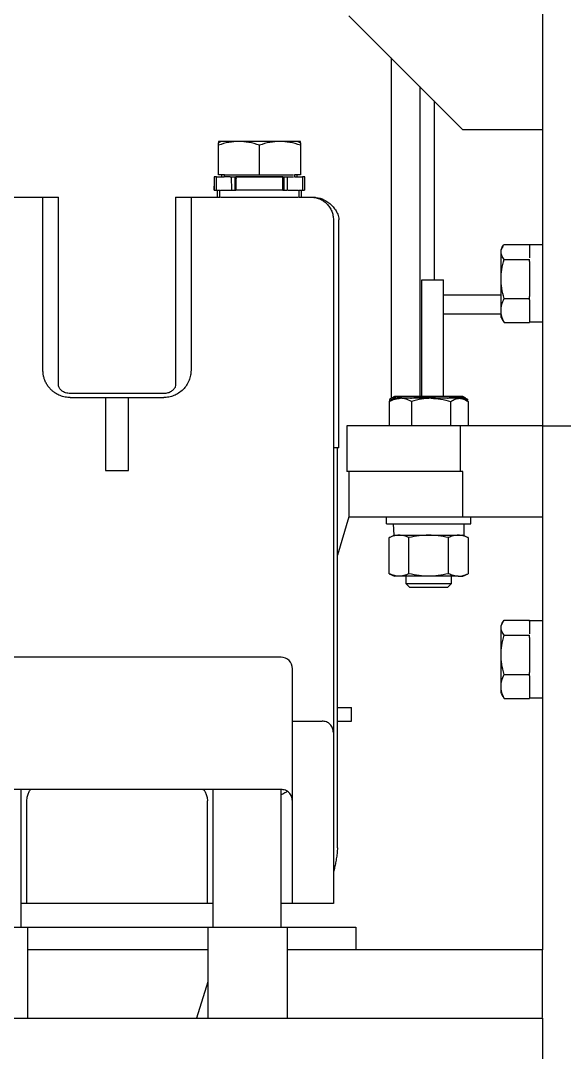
# Model space of a CAD drawing. Header units: millimetres. Extents: x 1293 to 41893, y 1011 to 26911.
# Drawn here: x 23047.8 to 23207, y 15268 to 15570 of the extents above; entities that cross this region are included whole.
import ezdxf

# ---------------------------------------------------------------- set-up
doc = ezdxf.new("R2010")
doc.units = ezdxf.units.MM
doc.header["$LTSCALE"] = 50
doc.layers.add('MAQUINAS', color=11, linetype='Continuous')

msp = doc.modelspace()

# ---------------------------------------------------------------- linework, layer by layer
at = {"color": 7, "linetype": 'Continuous', "lineweight": 25}
for p, q in [((23156.2585232, 15559.0290346), (23156.2585232, 15459.3474374)), ((23164.6585232, 15550.6290346), (23164.6585232, 15459.9651012)), ((23168.8091899, 15546.4783679), (23168.8091899, 15494.0783679)), ((23165.2425232, 15459.9651012), (23165.2425232, 15494.0783679)), ((23165.2425232, 15494.0783679), (23171.5925232, 15494.0783679)), ((23171.5925232, 15459.9651012), (23171.5925232, 15494.0783679)), ((23188.4158566, 15489.6637012), (23171.5925232, 15489.6637012)), ((23188.4158566, 15484.0757012), (23171.5925232, 15484.0757012))]:
    msp.add_line(p, q, dxfattribs=at)
at = {"layer": 'MAQUINAS', "linetype": 'Continuous', "lineweight": 25}
for p, q in [((23200.5758566, 15601.3783679), (23200.5758566, 15298.0450346)), ((23143.9091899, 15571.3783679), (23177.2425232, 15538.0450346)), ((23200.5758566, 15538.0450346), (23177.2425232, 15538.0450346)), ((23105.6902861, 15524.8137325), (23105.6902861, 15534.162245)), ((23105.6904897, 15534.1625245), (23106.4477667, 15534.5737325)), ((23128.9332174, 15534.5737325), (23106.4473678, 15534.5737325)), ((23117.6902861, 15524.8137325), (23117.6902861, 15533.5019357)), ((23128.9328054, 15534.5737325), (23129.6900847, 15534.1625232)), ((23129.6902861, 15534.1622586), (23129.6902861, 15524.8137325)), ((23104.4361929, 15524.2803325), (23104.4807382, 15520.3203325)), ((23105.1079907, 15524.2803325), (23107.4498754, 15524.2803325)), ((23105.1081458, 15520.3203325), (23105.1081458, 15524.2803325)), ((23107.4499081, 15524.8137325), (23105.6902861, 15524.8137325)), ((23106.6236194, 15524.8137325), (23106.6236194, 15524.2803325)), ((23107.4499075, 15524.2803325), (23107.4499075, 15524.8137325)), ((23109.1713218, 15524.2803325), (23107.6832385, 15524.2803325)), ((23109.4358579, 15524.2107879), (23109.5068245, 15520.3203325)), ((23110.5637763, 15520.3203325), (23110.5637763, 15524.2107879)), ((23124.8167958, 15524.2107879), (23124.8167958, 15520.3203325)), ((23125.9602861, 15520.3203325), (23125.9602861, 15524.2107879)), ((23127.9306646, 15524.8137325), (23127.9306646, 15524.2803325)), ((23129.6902861, 15524.8137325), (23127.9306669, 15524.8137325)), ((23127.9307074, 15524.2803325), (23130.2725571, 15524.2803325)), ((23128.7569527, 15524.2803325), (23128.7569527, 15524.8137325)), ((23130.2724263, 15524.2803325), (23130.2724263, 15520.3203325)), ((23130.9536194, 15520.3203325), (23130.9536194, 15524.2803325)), ((23104.4269527, 15521.4728113), (23104.4269527, 15520.3203325)), ((23104.4285102, 15520.3203325), (23104.4307461, 15521.4728113)), ((23110.8789542, 15520.3203325), (23110.8789542, 15523.7469991)), ((23124.5016179, 15523.7469991), (23124.5016179, 15520.3203325)), ((23045.9546011, 15518.3203325), (23058.8612594, 15518.3203325)), ((23054.3569527, 15467.6536658), (23054.3569527, 15518.3203325)), ((23058.8614253, 15463.4562098), (23058.8614253, 15518.3203325)), ((23093.1858135, 15518.3203325), (23093.1858135, 15463.4562119)), ((23093.1859518, 15518.3203325), (23106.0926421, 15518.3203325)), ((23097.6902861, 15518.3203325), (23097.6902861, 15467.6536658)), ((23104.4807382, 15520.3203325), (23106.0926097, 15520.3203325)), ((23105.3569527, 15520.3203325), (23105.3569527, 15518.3203325)), ((23106.0926418, 15518.3203325), (23106.0926418, 15520.3203325)), ((23106.3259733, 15520.3203325), (23109.5068245, 15520.3203325)), ((23110.5637752, 15520.3203325), (23110.8789054, 15520.3203325)), ((23113.6902861, 15518.3203325), (23121.6902861, 15518.3203325)), ((23124.5016506, 15520.3203325), (23124.8168311, 15520.3203325)), ((23129.2879303, 15520.3203325), (23129.2879303, 15518.3203325)), ((23129.2879344, 15518.3203325), (23133.18019, 15518.3203325)), ((23129.2879661, 15520.3203325), (23130.2724407, 15520.3203325)), ((23130.0236194, 15518.3203325), (23130.0236194, 15520.3203325)), ((23139.3569527, 15511.6536658), (23139.3569527, 15311.6536658)), ((23140.9515245, 15444.9869991), (23140.9515245, 15511.6536658)), ((23188.9005532, 15503.8845537), (23188.4158566, 15503.0450346)), ((23189.3090205, 15504.4909358), (23196.7491899, 15504.4909358)), ((23196.7491899, 15504.260235), (23196.7491899, 15504.4909358)), ((23200.5758566, 15504.3017012), (23196.7491899, 15504.3017012)), ((23189.3090205, 15500.0884049), (23196.7491899, 15500.0884049)), ((23196.7491899, 15499.4886182), (23196.7491899, 15500.0884049)), ((23189.3090205, 15488.6425036), (23196.7491899, 15488.6425036)), ((23196.7491899, 15488.2734178), (23196.7491899, 15489.2422903)), ((23188.4158566, 15483.0450346), (23188.9005532, 15482.2055154)), ((23188.9395293, 15482.2280183), (23189.3090205, 15481.5991333)), ((23196.7491899, 15481.9682191), (23196.7491899, 15481.5991333)), ((23196.7491899, 15481.7883679), (23200.5758566, 15481.7883679)), ((23189.3090205, 15481.5991333), (23196.7491899, 15481.5991333)), ((23089.6902861, 15460.8158289), (23062.3569527, 15460.8158289)), ((23062.3569527, 15459.6536658), (23089.6902861, 15459.6536658)), ((23072.6902861, 15459.6536658), (23072.6902861, 15438.3203325)), ((23079.3569527, 15438.3203325), (23079.3569527, 15459.6536658)), ((23156.1227967, 15458.7436426), (23155.7246587, 15458.5385373)), ((23155.7246587, 15458.5385373), (23155.7246587, 15451.3783679)), ((23155.7765355, 15459.0719373), (23155.7765355, 15458.7660307)), ((23157.2425232, 15459.4317012), (23156.1047902, 15458.7748308)), ((23157.2425232, 15459.9651012), (23156.3402628, 15459.4441809)), ((23162.1935898, 15458.5385373), (23162.1935898, 15451.3783679)), ((23173.7114543, 15451.3783679), (23173.7114543, 15458.5385373)), ((23178.1447837, 15459.4441809), (23177.2425232, 15459.9651012)), ((23178.3802562, 15458.7748308), (23177.2425232, 15459.4317012)), ((23178.708511, 15459.0719373), (23178.1230694, 15459.4065707)), ((23178.708511, 15458.7660307), (23178.708511, 15459.0719373)), ((23178.7603877, 15458.5385373), (23178.7603877, 15451.3783679)), ((23200.5758566, 15451.3783679), (23143.2425232, 15451.3783679)), ((23143.2425232, 15451.3783679), (23143.2425232, 15438.0450346)), ((23176.575863, 15438.0450346), (23176.575863, 15451.3783679)), ((23200.5758566, 15451.3783495), (23211.2425232, 15451.3783495)), ((23140.9514834, 15444.9869991), (23140.5190681, 15444.9869991)), ((23140.5191158, 15327.9077304), (23140.5191158, 15444.9869991)), ((23177.2425232, 15438.0450346), (23143.2425232, 15438.0450346)), ((23143.9091899, 15438.0450346), (23143.9091899, 15424.7117012)), ((23177.2425232, 15424.7117012), (23177.2425232, 15438.0450346)), ((23143.9091899, 15424.7117012), (23140.5191158, 15413.5572638)), ((23143.9091899, 15424.7117012), (23200.5758566, 15424.7117012)), ((23154.9091899, 15422.7117012), (23154.9091899, 15424.7117012)), ((23179.5758566, 15422.7117012), (23179.5758566, 15424.7117012)), ((23154.9091899, 15422.7117012), (23179.5758566, 15422.7117012)), ((23156.8958566, 15422.7117012), (23157.0764125, 15419.3783679)), ((23177.5891899, 15419.3783679), (23177.5891899, 15422.7117012)), ((23157.2425232, 15419.3783679), (23155.6921838, 15418.6554328)), ((23155.6955178, 15408.0997484), (23155.6955178, 15418.6569875)), ((23161.4690205, 15408.0997484), (23161.4690205, 15418.6569875)), ((23173.0160259, 15408.0997484), (23173.0160259, 15418.6569875)), ((23178.7928626, 15418.6554328), (23177.2425232, 15419.3783679)), ((23178.7895286, 15418.6569875), (23178.7895286, 15408.0997484)), ((23155.6921838, 15408.101303), (23157.2425232, 15407.3783679)), ((23160.5758566, 15407.3783679), (23160.5758566, 15405.2007846)), ((23173.9091899, 15405.2007846), (23173.9091899, 15407.3783679)), ((23177.2425232, 15407.3783679), (23178.7928626, 15408.101303)), ((23160.5758566, 15405.2007846), (23161.5982732, 15404.1783012)), ((23172.8867732, 15404.1783012), (23173.9091899, 15405.2007846)), ((23189.3090205, 15394.4908927), (23196.7491899, 15394.4908927)), ((23196.7491899, 15394.2601918), (23196.7491899, 15394.4908927)), ((23200.5758566, 15394.3016581), (23196.7491899, 15394.3016581)), ((23188.9005532, 15393.8845106), (23188.4158566, 15393.0449914)), ((23189.3090205, 15390.0883618), (23196.7491899, 15390.0883618)), ((23196.7491899, 15389.4885751), (23196.7491899, 15390.0883618)), ((23124.0236194, 15383.6536658), (23028.0236194, 15383.6536658)), ((23127.3569527, 15311.6536658), (23127.3569527, 15380.3203325)), ((23196.7491899, 15378.2733747), (23196.7491899, 15379.2422472)), ((23189.3090205, 15378.6424605), (23196.7491899, 15378.6424605)), ((23188.4158566, 15373.0449914), (23188.9005532, 15372.2054723)), ((23188.9395293, 15372.2279752), (23189.3090205, 15371.5990902)), ((23189.3090205, 15371.5990902), (23196.7491899, 15371.5990902)), ((23196.7491899, 15371.968176), (23196.7491899, 15371.5990902)), ((23196.7491899, 15371.7883248), (23200.5758566, 15371.7883248)), ((23144.6902861, 15364.9869991), (23144.6902861, 15368.9869991)), ((23127.3569527, 15364.9869991), (23136.0236194, 15364.9869991)), ((23124.0236194, 15344.9869991), (23028.0236194, 15344.9869991)), ((23048.0236194, 15304.7117012), (23048.0236194, 15344.9869991)), ((23104.0236194, 15344.9869991), (23104.0236194, 15304.7117012)), ((23124.0236194, 15304.7117012), (23124.0236194, 15344.9869991)), ((23049.5702861, 15341.6536658), (23049.5702861, 15311.6536658)), ((23102.4769527, 15311.6536658), (23102.4769527, 15341.6536658)), ((23102.4769527, 15311.6536658), (23049.5702861, 15311.6536658)), ((23139.3569527, 15311.6536658), (23127.3569527, 15311.6536658)), ((23005.9091899, 15304.7117012), (23145.9091899, 15304.7117012)), ((23049.9091899, 15278.0450346), (23049.9091899, 15304.7117012)), ((23102.5758566, 15304.7117012), (23102.5758566, 15278.0450346)), ((23125.9091899, 15278.0450346), (23125.9091899, 15304.7117012)), ((23145.9091899, 15304.7117012), (23145.9091899, 15298.0450346)), ((23102.5758566, 15298.0450346), (23049.9091899, 15298.0450346)), ((23200.5758566, 15298.0450346), (23125.9091899, 15298.0450346)), ((23200.5758566, 15278.2783679), (23200.5758566, 15297.9283612)), ((23102.5758566, 15288.7117012), (23099.3340265, 15278.0450346)), ((22999.2425232, 15278.0450346), (23200.5758566, 15278.0450346)), ((23200.5758566, 15278.0450346), (23200.5758566, 15071.3783679))]:
    msp.add_line(p, q, dxfattribs=at)
for centre, start, end in [((23124.0236194, 15380.3203325), 0, 90), ((23142.6902861, 15320.3203325), 165.316673752, 180)]:
    msp.add_arc(centre, 3.3333333, start, end, dxfattribs=at)
for points, knots in [([(23105.6902861, 15534.5737325), (23105.6902823, 15534.5556844), (23105.6902745, 15534.518889), (23105.6904171, 15534.2828049), (23105.6904898, 15534.1625196)], [0, 0, 0, 0, 0.4904984463, 1, 1, 1, 1]), ([(23106.4477423, 15534.5737325), (23106.3226707, 15534.5737325), (23105.8552345, 15534.5737325), (23105.7600224, 15534.5737325), (23105.6902861, 15534.5737325)], [0, 0, 0, 0, 0.2675694969, 1, 1, 1, 1]), ([(23111.6902861, 15534.5737325), (23110.7219383, 15534.5236058), (23108.6889306, 15534.4183667), (23106.720912, 15533.8169105), (23105.6902861, 15533.5019357)], [0, 0, 0, 0, 0.47631292503, 1, 1, 1, 1]), ([(23117.6902861, 15533.5019357), (23116.6596602, 15533.8169105), (23114.6916415, 15534.4183667), (23112.6586339, 15534.5236058), (23111.6902861, 15534.5737325)], [0, 0, 0, 0, 0.523687075, 1, 1, 1, 1]), ([(23123.6902861, 15534.5737325), (23122.7219383, 15534.5236058), (23120.6889306, 15534.4183667), (23118.720912, 15533.8169105), (23117.6902861, 15533.5019357)], [0, 0, 0, 0, 0.476312925, 1, 1, 1, 1]), ([(23129.6902861, 15533.5019357), (23128.6596602, 15533.8169105), (23126.6916415, 15534.4183667), (23124.6586339, 15534.5236058), (23123.6902861, 15534.5737325)], [0, 0, 0, 0, 0.523687075, 1, 1, 1, 1]), ([(23129.6902861, 15534.5737325), (23129.6205498, 15534.5737325), (23129.5253377, 15534.5737325), (23129.057902, 15534.5737325), (23128.9328306, 15534.5737325)], [0, 0, 0, 0, 0.732430894, 1, 1, 1, 1]), ([(23129.6900847, 15534.1625186), (23129.6901567, 15534.2828033), (23129.6902981, 15534.5188882), (23129.69029, 15534.555684), (23129.6902861, 15534.5737325)], [0, 0, 0, 0, 0.5094978312, 1, 1, 1, 1]), ([(23107.5665881, 15524.8137325), (23107.8519346, 15524.8137325), (23108.4537488, 15524.8137325), (23109.8204068, 15524.8137325), (23111.5007675, 15524.8137325), (23113.4283762, 15524.8137325), (23115.5172642, 15524.8137325), (23116.9659454, 15524.8137325), (23117.6902861, 15524.8137325)], [0, 0, 0, 0, 0.15278080562, 0.32222464449, 0.49166848337, 0.66111232225, 0.83055616112, 1, 1, 1, 1]), ([(23109.1713218, 15524.2803325), (23109.2181094, 15524.2769523), (23109.3107794, 15524.2702574), (23109.3944375, 15524.2304815), (23109.4358579, 15524.2107879)], [0, 0, 0, 0, 0.50488495542, 1, 1, 1, 1]), ([(23109.4046551, 15524.2803325), (23109.6109629, 15524.2803325), (23110.2632694, 15524.2803325), (23111.6713459, 15524.2803325), (23113.542002, 15524.2803325), (23115.5799674, 15524.2803325), (23116.9868465, 15524.2803325), (23117.6902861, 15524.2803325)], [0, 0, 0, 0, 0.1036565163, 0.3277423872, 0.5518282582, 0.7759141291, 1, 1, 1, 1]), ([(23109.4358579, 15524.2107879), (23109.4984683, 15524.2107879), (23109.6236891, 15524.2107879), (23110.0794141, 15524.2107879), (23110.4497801, 15524.2107879), (23110.5637763, 15524.2107879)], [0, 0, 0, 0, 0.4090556875, 0.8181113751, 1, 1, 1, 1]), ([(23110.5637763, 15524.2107879), (23110.5679679, 15524.2087009), (23110.6409086, 15524.1723842), (23110.7539599, 15524.0855339), (23110.8558671, 15523.9209343), (23110.8788586, 15523.8054773), (23110.878953, 15523.7477588), (23110.8789542, 15523.7469991)], [0, 0, 0, 0, 0.0238986045, 0.4158687021, 0.7054730902, 0.9961234962, 1, 1, 1, 1]), ([(23124.5834558, 15524.2107879), (23124.2765382, 15524.2107879), (23123.6539669, 15524.2107879), (23122.4285933, 15524.2107879), (23121.0361185, 15524.2107879), (23119.5146444, 15524.2107879), (23117.9272027, 15524.2107879), (23116.3302527, 15524.2107879), (23114.7850841, 15524.2107879), (23113.342169, 15524.2107879), (23112.07933, 15524.2107879), (23111.2169732, 15524.2107879), (23110.8750213, 15524.2107879), (23110.7971096, 15524.2107879)], [0, 0, 0, 0, 0.0947000938, 0.1920957452, 0.2894913966, 0.386887048, 0.4842826994, 0.5816783508, 0.6790740022, 0.7764696536, 0.8738653049, 0.9712609563, 1, 1, 1, 1]), ([(23117.6902861, 15524.8137325), (23118.4146356, 15524.8137325), (23119.8633348, 15524.8137325), (23121.9520887, 15524.8137325), (23123.8802069, 15524.8137325), (23125.5586635, 15524.8137325), (23126.8782009, 15524.8137325), (23127.4468092, 15524.8137325), (23127.6973316, 15524.8137325)], [0, 0, 0, 0, 0.1727833735, 0.345566747, 0.5183501205, 0.691133494, 0.8639168675, 1, 1, 1, 1]), ([(23117.6902861, 15524.2803325), (23118.2283623, 15524.2803325), (23119.3045147, 15524.2803325), (23120.8844271, 15524.2803325), (23122.3966296, 15524.2803325), (23123.8083917, 15524.2803325), (23125.0920219, 15524.2803325), (23126.2117025, 15524.2803325), (23127.1021344, 15524.2803325), (23127.5167704, 15524.2803325), (23127.6973344, 15524.2803325)], [0, 0, 0, 0, 0.12867688923, 0.25735377847, 0.3860306677, 0.51470755694, 0.64338444617, 0.7720613354, 0.90073822464, 1, 1, 1, 1]), ([(23124.5016179, 15523.7469991), (23124.502274, 15523.7649625), (23124.5049385, 15523.8379112), (23124.5450085, 15523.9628498), (23124.6464571, 15524.1007373), (23124.7472971, 15524.1756025), (23124.808459, 15524.2065672), (23124.8167958, 15524.2107879)], [0, 0, 0, 0, 0.09149598799, 0.37156244349, 0.65073864094, 0.95239319065, 1, 1, 1, 1]), ([(23124.8167958, 15524.2107879), (23125.0081317, 15524.2107879), (23125.4476459, 15524.2107879), (23125.8703988, 15524.2107879), (23125.9296219, 15524.2107879), (23125.9591192, 15524.2107879)], [0, 0, 0, 0, 0.2790030222, 0.6408927999, 1, 1, 1, 1]), ([(23106.3259818, 15518.3203325), (23106.5655729, 15518.3203325), (23107.0975225, 15518.3203325), (23108.3221793, 15518.3203325), (23109.8785038, 15518.3203325), (23111.6765542, 15518.3203325), (23113.0190421, 15518.3203325), (23113.6902861, 15518.3203325)], [0, 0, 0, 0, 0.1700403068, 0.3775302301, 0.5850201534, 0.7925100767, 1, 1, 1, 1]), ([(23109.5068245, 15520.3203325), (23109.6123984, 15520.3203325), (23109.8235462, 15520.3203325), (23110.2891784, 15520.3203325), (23110.5607762, 15520.3203325), (23110.563776, 15520.3203325)], [0, 0, 0, 0, 0.4972233795, 0.9944467591, 1, 1, 1, 1]), ([(23117.6902861, 15520.3203325), (23117.1667718, 15520.3203325), (23116.1197434, 15520.3203325), (23114.6081215, 15520.3203325), (23113.2206825, 15520.3203325), (23112.0140646, 15520.3203325), (23111.4050616, 15520.3203325), (23111.1122808, 15520.3203325)], [0, 0, 0, 0, 0.2030098039, 0.4060196078, 0.6090294117, 0.8120392155, 1, 1, 1, 1]), ([(23124.2682824, 15520.3203325), (23123.9755044, 15520.3203325), (23123.3665041, 15520.3203325), (23122.1598896, 15520.3203325), (23120.7724507, 15520.3203325), (23119.2608288, 15520.3203325), (23118.2138003, 15520.3203325), (23117.6902861, 15520.3203325)], [0, 0, 0, 0, 0.1879593104, 0.3909694828, 0.5939796552, 0.7969898276, 1, 1, 1, 1]), ([(23121.6902861, 15518.3203325), (23122.36153, 15518.3203325), (23123.704018, 15518.3203325), (23125.5020683, 15518.3203325), (23127.058393, 15518.3203325), (23128.2830524, 15518.3203325), (23128.8150039, 15518.3203325), (23129.054597, 15518.3203325)], [0, 0, 0, 0, 0.2074896183, 0.4149792366, 0.6224688549, 0.8299584732, 1, 1, 1, 1]), ([(23124.8168004, 15520.3203325), (23125.1007493, 15520.3203325), (23125.6209605, 15520.3203325), (23125.9411337, 15520.3203325), (23125.927447, 15520.3203325), (23125.9225317, 15520.3203325)], [0, 0, 0, 0, 0.4350996358, 0.7971280466, 1, 1, 1, 1]), ([(23126.1639886, 15520.3203325), (23126.4786381, 15520.3203325), (23127.2214024, 15520.3203325), (23128.1500105, 15520.3203325), (23128.8019465, 15520.3203325), (23129.0261098, 15520.3203325), (23129.0545991, 15520.3203325)], [0, 0, 0, 0, 0.2551466242, 0.602301192, 0.9494557598, 1, 1, 1, 1]), ([(23130.2724263, 15520.3203325), (23130.5040849, 15520.3203325), (23130.9022712, 15520.3203325), (23130.9053633, 15520.3203325), (23130.9066564, 15520.3203325)], [0, 0, 0, 0, 0.58178446854, 1, 1, 1, 1]), ([(23133.1803196, 15518.3203325), (23133.5418541, 15518.3040345), (23134.7222229, 15518.2508235), (23136.7202428, 15517.5893696), (23138.5270797, 15516.3079157), (23139.7612253, 15514.9160353), (23140.5339598, 15513.6472702), (23140.9165209, 15512.514545), (23140.9443941, 15511.8290309), (23140.9515245, 15511.6536658)], [0, 0, 0, 0, 0.0972500476, 0.317510299, 0.5544201509, 0.6851588307, 0.8156402005, 0.9528379271, 1, 1, 1, 1]), ([(23188.4158566, 15502.2896704), (23188.4560574, 15502.6381544), (23188.5420985, 15503.3840069), (23189.0424486, 15504.106182), (23189.3090205, 15504.4909358)], [0, 0, 0, 0, 0.4672290805, 1, 1, 1, 1]), ([(23188.4158566, 15502.2896704), (23188.4158566, 15502.5889847), (23188.4158566, 15503.036203), (23188.4158566, 15502.978559), (23188.4158566, 15502.959495)], [0, 0, 0, 0, 0.6692800281, 1, 1, 1, 1]), ([(23196.7491899, 15504.2280662), (23196.7491899, 15504.2320647), (23196.7491899, 15504.2423078), (23196.7491899, 15503.527144), (23196.7491899, 15502.3142068), (23196.7491899, 15501.1123142), (23196.7491899, 15500.5524391)], [0, 0, 0, 0, 0.1823060453, 0.4670128849, 0.7517197245, 1, 1, 1, 1]), ([(23189.3090205, 15500.0884049), (23189.0424486, 15500.4731588), (23188.5420985, 15501.1953339), (23188.4560574, 15501.9411864), (23188.4158566, 15502.2896704)], [0, 0, 0, 0, 0.5327709195, 1, 1, 1, 1]), ([(23188.4158566, 15494.3654543), (23188.4560574, 15495.2714589), (23188.5420985, 15497.2105604), (23189.0424486, 15499.0881042), (23189.3090205, 15500.0884049)], [0, 0, 0, 0, 0.4672290805, 1, 1, 1, 1]), ([(23189.3090205, 15488.6425036), (23189.0424486, 15489.6428044), (23188.5420985, 15491.5203482), (23188.4560574, 15493.4594497), (23188.4158566, 15494.3654543)], [0, 0, 0, 0, 0.5327709195, 1, 1, 1, 1]), ([(23188.4158566, 15485.1208185), (23188.4560574, 15485.6783391), (23188.5420985, 15486.8715881), (23189.0424486, 15488.0269568), (23189.3090205, 15488.6425036)], [0, 0, 0, 0, 0.4672290805, 1, 1, 1, 1]), ([(23189.3090205, 15481.5991333), (23189.0424486, 15482.2146802), (23188.5420985, 15483.3700489), (23188.4560574, 15484.5632979), (23188.4158566, 15485.1208185)], [0, 0, 0, 0, 0.5327709195, 1, 1, 1, 1]), ([(23188.4158566, 15483.1305742), (23188.4158566, 15483.1152419), (23188.4158566, 15483.0696), (23188.4158566, 15483.7017096), (23188.4158566, 15484.6477822), (23188.4158566, 15485.1208185)], [0, 0, 0, 0, 0.2018698921, 0.6009349461, 1, 1, 1, 1]), ([(23062.3569527, 15459.6536658), (23061.8550237, 15459.6811889), (23060.8390913, 15459.7368972), (23059.3474146, 15460.1901226), (23058.1800948, 15460.7938806), (23057.306971, 15461.4304909), (23056.624323, 15462.0456499), (23055.9646601, 15462.8030886), (23055.3672808, 15463.7117279), (23054.9102077, 15464.667204), (23054.5986121, 15465.6292869), (23054.3970826, 15466.6182528), (23054.3709694, 15467.2920143), (23054.3569527, 15467.6536658)], [0, 0, 0, 0, 0.1108248169, 0.2243156358, 0.3457384909, 0.409939034, 0.4765706807, 0.5635564532, 0.6519678356, 0.7435107187, 0.8275716572, 0.9074465174, 1, 1, 1, 1]), ([(23097.6902861, 15467.6536658), (23097.6816953, 15467.3688957), (23097.6669498, 15466.8801049), (23097.5530143, 15466.12515), (23097.3859664, 15465.4216061), (23097.0433239, 15464.4281192), (23096.4350735, 15463.2494686), (23095.4004773, 15461.9696631), (23094.1258675, 15460.927866), (23092.7000066, 15460.1901725), (23091.2081303, 15459.7368923), (23090.1922206, 15459.6811879), (23089.6902861, 15459.6536658)], [0, 0, 0, 0, 0.0729092189, 0.1251442719, 0.1948882152, 0.2566351994, 0.3905435408, 0.5234445012, 0.6541334928, 0.7756047093, 0.8891321367, 1, 1, 1, 1]), ([(23062.3569527, 15460.8158289), (23061.8859431, 15460.8599204), (23060.9421711, 15460.9482676), (23059.8255307, 15461.5911624), (23059.1628451, 15462.3592221), (23058.894565, 15462.9776054), (23058.8699993, 15463.3328038), (23058.8614758, 15463.4560449)], [0, 0, 0, 0, 0.2937801488, 0.5886535725, 0.7778249194, 0.9229131954, 1, 1, 1, 1]), ([(23093.185763, 15463.4560449), (23093.1609612, 15463.2437992), (23093.1049245, 15462.7642565), (23092.654865, 15462.037086), (23091.909955, 15461.3909537), (23090.8728198, 15460.9122941), (23090.1016971, 15460.8493897), (23089.6902861, 15460.8158289)], [0, 0, 0, 0, 0.1324943229, 0.2993543435, 0.5191762677, 0.7434698696, 1, 1, 1, 1]), ([(23155.7246587, 15458.5385373), (23156.2802461, 15458.8010163), (23157.3411608, 15459.3022298), (23158.4371097, 15459.389929), (23158.9591243, 15459.4317012)], [0, 0, 0, 0, 0.523687075, 1, 1, 1, 1]), ([(23158.0517745, 15459.9651012), (23157.6845707, 15459.923329), (23156.913641, 15459.8356298), (23156.1673555, 15459.3344163), (23155.7765355, 15459.0719373)], [0, 0, 0, 0, 0.476312925, 1, 1, 1, 1]), ([(23158.9591243, 15459.4317012), (23158.5350728, 15459.4317012), (23157.6869699, 15459.4317012), (23157.1983035, 15459.4317012), (23157.2904191, 15459.4317012), (23157.3100547, 15459.4317012)], [0, 0, 0, 0, 0.4403519779, 0.8807039557, 1, 1, 1, 1]), ([(23158.0517745, 15459.9651012), (23157.7435268, 15459.9651012), (23157.2665484, 15459.9651012), (23157.3114271, 15459.9651012), (23157.327303, 15459.9651012)], [0, 0, 0, 0, 0.64625079685, 1, 1, 1, 1]), ([(23158.0517745, 15459.9651012), (23158.4197013, 15459.9354612), (23158.9762363, 15459.890627), (23159.5150154, 15459.547863), (23159.6976062, 15459.4317012)], [0, 0, 0, 0, 0.6611028753, 1, 1, 1, 1]), ([(23162.1935898, 15458.5385373), (23161.6380025, 15458.8010163), (23160.5770877, 15459.3022298), (23159.4811389, 15459.389929), (23158.9591243, 15459.4317012)], [0, 0, 0, 0, 0.523687075, 1, 1, 1, 1]), ([(23161.9129519, 15459.4317012), (23162.3730316, 15459.547863), (23163.730611, 15459.890627), (23165.1329302, 15459.9354612), (23166.0600074, 15459.9651012)], [0, 0, 0, 0, 0.3388971247, 1, 1, 1, 1]), ([(23167.952522, 15459.4317012), (23167.0230805, 15459.389929), (23165.0717549, 15459.3022298), (23163.1828073, 15458.8010163), (23162.1935898, 15458.5385373)], [0, 0, 0, 0, 0.476312925, 1, 1, 1, 1]), ([(23166.0600074, 15459.9651012), (23166.9870847, 15459.9354612), (23168.3894038, 15459.890627), (23169.7469832, 15459.547863), (23170.207063, 15459.4317012)], [0, 0, 0, 0, 0.6611028753, 1, 1, 1, 1]), ([(23167.952522, 15459.4317012), (23168.8819636, 15459.389929), (23170.8332892, 15459.3022298), (23172.7222368, 15458.8010163), (23173.7114543, 15458.5385373)], [0, 0, 0, 0, 0.476312925, 1, 1, 1, 1]), ([(23172.7495322, 15459.4317012), (23173.0270213, 15459.547863), (23173.8458215, 15459.890627), (23174.6916058, 15459.9354612), (23175.2507561, 15459.9651012)], [0, 0, 0, 0, 0.33889712471, 1, 1, 1, 1]), ([(23173.7114543, 15458.5385373), (23174.1450844, 15458.8010163), (23174.9731173, 15459.3022298), (23175.828494, 15459.389929), (23176.235921, 15459.4317012)], [0, 0, 0, 0, 0.523687075, 1, 1, 1, 1]), ([(23175.2507561, 15459.9651012), (23175.8088077, 15459.923329), (23176.9804147, 15459.8356298), (23178.114569, 15459.3344163), (23178.708511, 15459.0719373)], [0, 0, 0, 0, 0.47631292503, 1, 1, 1, 1]), ([(23177.1577435, 15459.9651012), (23177.1759504, 15459.9651012), (23177.2343834, 15459.9651012), (23176.6373286, 15459.9651012), (23175.712947, 15459.9651012), (23175.2507561, 15459.9651012)], [0, 0, 0, 0, 0.1845432211, 0.5922716106, 1, 1, 1, 1]), ([(23177.1749917, 15459.4317012), (23177.1713344, 15459.4317012), (23177.1626608, 15459.4317012), (23176.5754994, 15459.4317012), (23176.235921, 15459.4317012)], [0, 0, 0, 0, 0.4216608848, 1, 1, 1, 1]), ([(23176.235921, 15459.4317012), (23176.643348, 15459.389929), (23177.4987247, 15459.3022298), (23178.3267576, 15458.8010163), (23178.7603877, 15458.5385373)], [0, 0, 0, 0, 0.476312925, 1, 1, 1, 1]), ([(23140.519102, 15444.9869991), (23140.4564809, 15444.9869991), (23140.0724107, 15444.9869991), (23139.506817, 15444.9869991), (23139.4069075, 15444.9869991), (23139.3569527, 15444.9869991)], [0, 0, 0, 0, 0.088759011, 0.5443795055, 1, 1, 1, 1]), ([(23158.5822692, 15419.3783679), (23158.1171681, 15419.3450203), (23157.1444729, 15419.2752784), (23156.1923674, 15418.8690006), (23155.6955178, 15418.6569875)], [0, 0, 0, 0, 0.4781570983, 1, 1, 1, 1]), ([(23161.4690205, 15418.6569875), (23160.972171, 15418.8690006), (23160.0200655, 15419.2752784), (23159.0473703, 15419.3450203), (23158.5822692, 15419.3783679)], [0, 0, 0, 0, 0.5218429017, 1, 1, 1, 1]), ([(23167.2425232, 15419.3783679), (23166.312321, 15419.3450203), (23164.3669307, 15419.2752784), (23162.4627196, 15418.8690006), (23161.4690205, 15418.6569875)], [0, 0, 0, 0, 0.4781570983, 1, 1, 1, 1]), ([(23173.0160259, 15418.6569875), (23172.0223269, 15418.8690006), (23170.1181158, 15419.2752784), (23168.1727254, 15419.3450203), (23167.2425232, 15419.3783679)], [0, 0, 0, 0, 0.5218429017, 1, 1, 1, 1]), ([(23167.2425232, 15419.3783679), (23168.2584933, 15419.3783679), (23170.2904336, 15419.3783679), (23173.0717546, 15419.3783679), (23175.3674875, 15419.3783679), (23176.9019238, 15419.3783679), (23177.6270147, 15419.3783679), (23177.517205, 15419.3783679), (23177.4897857, 15419.3783679)], [0, 0, 0, 0, 0.1875188721, 0.3750377443, 0.5625566164, 0.7500754886, 0.9375943607, 1, 1, 1, 1]), ([(23175.9027773, 15419.3783679), (23175.4376762, 15419.3450203), (23174.464981, 15419.2752784), (23173.5128754, 15418.8690006), (23173.0160259, 15418.6569875)], [0, 0, 0, 0, 0.4781570983, 1, 1, 1, 1]), ([(23178.7895286, 15418.6569875), (23178.2926791, 15418.8690006), (23177.3405735, 15419.2752784), (23176.3678784, 15419.3450203), (23175.9027773, 15419.3783679)], [0, 0, 0, 0, 0.5218429017, 1, 1, 1, 1]), ([(23158.5822692, 15407.3783679), (23158.1171681, 15407.4117155), (23157.1444729, 15407.4814574), (23156.1923674, 15407.8877352), (23155.6955178, 15408.0997484)], [0, 0, 0, 0, 0.4781570983, 1, 1, 1, 1]), ([(23161.4690205, 15408.0997484), (23160.972171, 15407.8877352), (23160.0200655, 15407.4814574), (23159.0473703, 15407.4117155), (23158.5822692, 15407.3783679)], [0, 0, 0, 0, 0.5218429017, 1, 1, 1, 1]), ([(23167.2425232, 15407.3783679), (23166.312321, 15407.4117155), (23164.3669307, 15407.4814574), (23162.4627196, 15407.8877352), (23161.4690205, 15408.0997484)], [0, 0, 0, 0, 0.4781570983, 1, 1, 1, 1]), ([(23173.0160259, 15408.0997484), (23172.0223269, 15407.8877352), (23170.1181158, 15407.4814574), (23168.1727254, 15407.4117155), (23167.2425232, 15407.3783679)], [0, 0, 0, 0, 0.5218429017, 1, 1, 1, 1]), ([(23175.9027773, 15407.3783679), (23175.4376762, 15407.4117155), (23174.464981, 15407.4814574), (23173.5128754, 15407.8877352), (23173.0160259, 15408.0997484)], [0, 0, 0, 0, 0.4781570983, 1, 1, 1, 1]), ([(23175.9027773, 15407.3783679), (23176.3678784, 15407.4117155), (23177.3405735, 15407.4814574), (23178.2926791, 15407.8877352), (23178.7895286, 15408.0997484)], [0, 0, 0, 0, 0.4781570983, 1, 1, 1, 1]), ([(23161.6125175, 15404.1783012), (23161.7495973, 15404.1783012), (23162.023757, 15404.1783012), (23163.4590532, 15404.1783012), (23165.4092787, 15404.1783012), (23167.6533309, 15404.1783012), (23169.8369836, 15404.1783012), (23171.6023524, 15404.1783012), (23172.7235834, 15404.1783012), (23172.7921626, 15404.1783012), (23172.8230664, 15404.1783012)], [0, 0, 0, 0, 0.127872857, 0.255745714, 0.383618571, 0.511491428, 0.639364285, 0.7672371421, 0.8951099991, 1, 1, 1, 1]), ([(23188.4158566, 15392.2896272), (23188.4560574, 15392.6381112), (23188.5420985, 15393.3839637), (23189.0424486, 15394.1061388), (23189.3090205, 15394.4908927)], [0, 0, 0, 0, 0.4672290805, 1, 1, 1, 1]), ([(23196.7491899, 15394.2280231), (23196.7491899, 15394.2320216), (23196.7491899, 15394.2422646), (23196.7491899, 15393.5271008), (23196.7491899, 15392.3141637), (23196.7491899, 15391.1122711), (23196.7491899, 15390.552396)], [0, 0, 0, 0, 0.1823060453, 0.4670128849, 0.7517197245, 1, 1, 1, 1]), ([(23188.4158566, 15392.2896272), (23188.4158566, 15392.5889415), (23188.4158566, 15393.0361598), (23188.4158566, 15392.9785159), (23188.4158566, 15392.9594518)], [0, 0, 0, 0, 0.6692800281, 1, 1, 1, 1]), ([(23189.3090205, 15390.0883618), (23189.0424486, 15390.4731157), (23188.5420985, 15391.1952907), (23188.4560574, 15391.9411433), (23188.4158566, 15392.2896272)], [0, 0, 0, 0, 0.5327709195, 1, 1, 1, 1]), ([(23188.4158566, 15384.3654111), (23188.4560574, 15385.2714157), (23188.5420985, 15387.2105172), (23189.0424486, 15389.088061), (23189.3090205, 15390.0883618)], [0, 0, 0, 0, 0.4672290805, 1, 1, 1, 1]), ([(23189.3090205, 15378.6424605), (23189.0424486, 15379.6427612), (23188.5420985, 15381.5203051), (23188.4560574, 15383.4594065), (23188.4158566, 15384.3654111)], [0, 0, 0, 0, 0.5327709195, 1, 1, 1, 1]), ([(23188.4158566, 15375.1207753), (23188.4560574, 15375.678296), (23188.5420985, 15376.8715449), (23189.0424486, 15378.0269136), (23189.3090205, 15378.6424605)], [0, 0, 0, 0, 0.4672290805, 1, 1, 1, 1]), ([(23189.3090205, 15371.5990902), (23189.0424486, 15372.214637), (23188.5420985, 15373.3700058), (23188.4560574, 15374.5632547), (23188.4158566, 15375.1207753)], [0, 0, 0, 0, 0.5327709195, 1, 1, 1, 1]), ([(23188.4158566, 15373.130531), (23188.4158566, 15373.1151987), (23188.4158566, 15373.0695569), (23188.4158566, 15373.7016665), (23188.4158566, 15374.647739), (23188.4158566, 15375.1207753)], [0, 0, 0, 0, 0.2018698921, 0.6009349461, 1, 1, 1, 1]), ([(23140.5191158, 15368.9869991), (23140.5400395, 15368.9869991), (23141.3056739, 15368.9869991), (23142.4062177, 15368.9869991), (23143.7324079, 15368.9869991), (23144.5362192, 15368.9869991), (23144.6389305, 15368.9869991), (23144.6902861, 15368.9869991)], [0, 0, 0, 0, 0.0069751163, 0.2552313372, 0.5034875582, 0.7517437791, 1, 1, 1, 1]), ([(23140.5191158, 15364.9869991), (23140.5900585, 15364.9869991), (23141.3837764, 15364.9869991), (23142.4933015, 15364.9869991), (23143.7667716, 15364.9869991), (23144.5421549, 15364.9869991), (23144.640909, 15364.9869991), (23144.6902861, 15364.9869991)], [0, 0, 0, 0, 0.0239505918, 0.2679629438, 0.5119752959, 0.7559876479, 1, 1, 1, 1]), ([(23050.9334124, 15344.9869991), (23050.8068113, 15344.9364443), (23050.552962, 15344.8350761), (23050.0786034, 15344.0900085), (23049.7485524, 15343.1790943), (23049.5934879, 15342.324382), (23049.5778839, 15341.8733046), (23049.5702861, 15341.6536658)], [0, 0, 0, 0, 0.2498401482, 0.5009572373, 0.7501627609, 0.8783491749, 1, 1, 1, 1]), ([(23101.1138264, 15344.9869991), (23101.2404294, 15344.9364492), (23101.4942819, 15344.8350913), (23101.9685828, 15344.0898956), (23102.2980003, 15343.1815475), (23102.4531478, 15342.326836), (23102.469092, 15341.8759567), (23102.4769527, 15341.6536658)], [0, 0, 0, 0, 0.2498506605, 0.5009771619, 0.7501918895, 0.8768404597, 1, 1, 1, 1]), ([(23125.6902861, 15344.4351608), (23125.6646843, 15344.3653146), (23125.6136212, 15344.2260048), (23125.1927194, 15343.9607649), (23124.6616251, 15343.7066567), (23124.1921424, 15343.5148506), (23124.0236194, 15343.4460009)], [0, 0, 0, 0, 0.2812042557, 0.560867595, 0.8423714118, 1, 1, 1, 1]), ([(23140.5191336, 15327.9080974), (23140.5124217, 15327.6366484), (23140.4922838, 15326.822209), (23140.3302364, 15325.4726043), (23140.0851076, 15323.9451404), (23139.8408703, 15322.7340659), (23139.6364045, 15321.8346921), (23139.5226062, 15321.3880945), (23139.4658436, 15321.1653313)], [0, 0, 0, 0, 0.1190879566, 0.3573045381, 0.5953947164, 0.7978209771, 0.8991529967, 1, 1, 1, 1]), ([(23049.5702861, 15311.6536658), (23049.1950331, 15311.6536658), (23048.7439151, 15311.6536658), (23048.1273138, 15311.6536658), (23048.0236194, 15311.6536658)], [0, 0, 0, 0, 0.8318290593, 1, 1, 1, 1]), ([(23104.0236194, 15311.6536658), (23103.919925, 15311.6536658), (23103.3033237, 15311.6536658), (23102.8522057, 15311.6536658), (23102.4769527, 15311.6536658)], [0, 0, 0, 0, 0.1681709407, 1, 1, 1, 1]), ([(23127.3569527, 15311.6536658), (23127.322297, 15311.6536658), (23127.2529855, 15311.6536658), (23126.7043295, 15311.6536658), (23125.8259865, 15311.6536658), (23124.9170717, 15311.6536658), (23124.2207956, 15311.6536658), (23124.0236194, 15311.6536658)], [0, 0, 0, 0, 0.2275279908, 0.4550559816, 0.6825839724, 0.9101119632, 1, 1, 1, 1])]:
    msp.add_open_spline(points, degree=3, knots=knots, dxfattribs=at)
for points in [[(23105.1081381, 15524.2803325), (23104.9302171, 15524.2803325), (23104.574375, 15524.2803325), (23104.4822536, 15524.2803325), (23104.4361929, 15524.2803325)], [(23130.9536194, 15524.2803325), (23130.9246829, 15524.2803325), (23130.8668098, 15524.2803325), (23130.4705585, 15524.2803325), (23130.2724328, 15524.2803325)], [(23132.6902861, 15518.3203325), (23133.1266161, 15518.2955211), (23133.9992761, 15518.2458982), (23135.2579388, 15517.8494806), (23136.4180224, 15517.2333554), (23137.4344974, 15516.3978772), (23138.2699757, 15515.3814021), (23138.8861009, 15514.2213186), (23139.2825185, 15512.9626559), (23139.3321413, 15512.0899958), (23139.3569527, 15511.6536658)], [(23188.4158566, 15494.3654543), (23188.4158566, 15495.2223287), (23188.4158566, 15496.9360775), (23188.4158566, 15499.2061795), (23188.4158566, 15501.1078376), (23188.4158566, 15501.8957261), (23188.4158566, 15502.2896704)], [(23196.7491899, 15499.4886182), (23196.7491899, 15498.7191423), (23196.7491899, 15497.1801905), (23196.7491899, 15494.5437499), (23196.7491899, 15491.833132), (23196.7491899, 15490.1059042), (23196.7491899, 15489.2422903)], [(23188.4158566, 15485.1208185), (23188.4158566, 15485.7057607), (23188.4158566, 15486.8756453), (23188.4158566, 15489.1939477), (23188.4158566, 15491.7425497), (23188.4158566, 15493.4911528), (23188.4158566, 15494.3654543)], [(23196.7491899, 15488.2734178), (23196.7491899, 15487.4884728), (23196.7491899, 15485.9185827), (23196.7491899, 15484.0508155), (23196.7491899, 15482.6282072), (23196.7491899, 15482.1882151), (23196.7491899, 15481.9682191)], [(23166.0600074, 15459.9651012), (23165.2007039, 15459.9651012), (23163.482097, 15459.9651012), (23161.1932236, 15459.9651012), (23159.2661056, 15459.9651012), (23158.4565515, 15459.9651012), (23158.0517745, 15459.9651012)], [(23167.952522, 15459.4317012), (23167.0768066, 15459.4317012), (23165.3253756, 15459.4317012), (23162.8259997, 15459.4317012), (23160.5907372, 15459.4317012), (23159.5029953, 15459.4317012), (23158.9591243, 15459.4317012)], [(23175.2507561, 15459.9651012), (23174.6749288, 15459.9651012), (23173.5232742, 15459.9651012), (23171.223026, 15459.9651012), (23168.6847389, 15459.9651012), (23166.9349179, 15459.9651012), (23166.0600074, 15459.9651012)], [(23176.235921, 15459.4317012), (23175.794751, 15459.4317012), (23174.9124109, 15459.4317012), (23172.9011809, 15459.4317012), (23170.5515564, 15459.4317012), (23168.8188668, 15459.4317012), (23167.952522, 15459.4317012)], [(23072.6902861, 15438.3203325), (23072.7403913, 15438.3203325), (23072.8406018, 15438.3203325), (23073.6114325, 15438.3203325), (23074.713249, 15438.3203325), (23075.5868293, 15438.3203325), (23076.0236194, 15438.3203325)], [(23076.0236194, 15438.3203325), (23076.4604095, 15438.3203325), (23077.3339898, 15438.3203325), (23078.4358063, 15438.3203325), (23079.206637, 15438.3203325), (23079.3068475, 15438.3203325), (23079.3569527, 15438.3203325)], [(23157.0764125, 15419.3783679), (23157.2167059, 15419.3783679), (23157.4972928, 15419.3783679), (23158.2902765, 15419.3783679), (23159.3286294, 15419.3783679), (23160.6089828, 15419.3783679), (23162.0857287, 15419.3783679), (23163.7167811, 15419.3783679), (23165.452936, 15419.3783679), (23166.6459942, 15419.3783679), (23167.2425232, 15419.3783679)], [(23158.5822692, 15407.3783679), (23158.1944126, 15407.3783679), (23157.4186993, 15407.3783679), (23157.3012486, 15407.3783679), (23157.2425232, 15407.3783679)], [(23167.2425232, 15407.3783679), (23166.3692893, 15407.3783679), (23164.6228216, 15407.3783679), (23162.1921872, 15407.3783679), (23160.063569, 15407.3783679), (23159.0760358, 15407.3783679), (23158.5822692, 15407.3783679)], [(23175.9027773, 15407.3783679), (23175.4090106, 15407.3783679), (23174.4214774, 15407.3783679), (23172.2928593, 15407.3783679), (23169.8622249, 15407.3783679), (23168.1157571, 15407.3783679), (23167.2425232, 15407.3783679)], [(23175.9027773, 15407.3783679), (23176.2906339, 15407.3783679), (23177.0663471, 15407.3783679), (23177.1837979, 15407.3783679), (23177.2425232, 15407.3783679)], [(23160.5926811, 15405.2007846), (23160.6484091, 15405.2007846), (23160.7598653, 15405.2007846), (23161.2446488, 15405.2007846), (23161.9415796, 15405.2007846), (23162.8471389, 15405.2007846), (23163.9202931, 15405.2007846), (23165.1214716, 15405.2007846), (23166.4040668, 15405.2007846), (23167.718907, 15405.2007846), (23169.0154399, 15405.2007846), (23170.2438172, 15405.2007846), (23171.3569505, 15405.2007846), (23172.3116159, 15405.2007846), (23173.0727961, 15405.2007846), (23173.605006, 15405.2007846), (23173.9110569, 15405.2007846), (23173.8985959, 15405.2007846), (23173.8923654, 15405.2007846)], [(23188.4158566, 15384.3654111), (23188.4158566, 15385.2222856), (23188.4158566, 15386.9360344), (23188.4158566, 15389.2061364), (23188.4158566, 15391.1077945), (23188.4158566, 15391.895683), (23188.4158566, 15392.2896272)], [(23196.7491899, 15389.4885751), (23196.7491899, 15388.7190992), (23196.7491899, 15387.1801474), (23196.7491899, 15384.5437068), (23196.7491899, 15381.8330889), (23196.7491899, 15380.1058611), (23196.7491899, 15379.2422472)], [(23188.4158566, 15375.1207753), (23188.4158566, 15375.7057176), (23188.4158566, 15376.8756021), (23188.4158566, 15379.1939045), (23188.4158566, 15381.7425066), (23188.4158566, 15383.4911096), (23188.4158566, 15384.3654111)], [(23196.7491899, 15378.2733747), (23196.7491899, 15377.4884297), (23196.7491899, 15375.9185396), (23196.7491899, 15374.0507724), (23196.7491899, 15372.6281641), (23196.7491899, 15372.188172), (23196.7491899, 15371.968176)], [(23139.3569527, 15361.6536658), (23139.3068475, 15362.090456), (23139.206637, 15362.9640363), (23138.4358063, 15364.0658527), (23137.3339898, 15364.8366834), (23136.4604095, 15364.9368939), (23136.0236194, 15364.9869991)], [(23127.3569527, 15341.6536658), (23127.3068475, 15342.090456), (23127.206637, 15342.9640363), (23126.4358063, 15344.0658527), (23125.3339898, 15344.8366834), (23124.4604095, 15344.9368939), (23124.0236194, 15344.9869991)]]:
    msp.add_open_spline(points, degree=3, dxfattribs=at)

doc.saveas('drawing.dxf')
